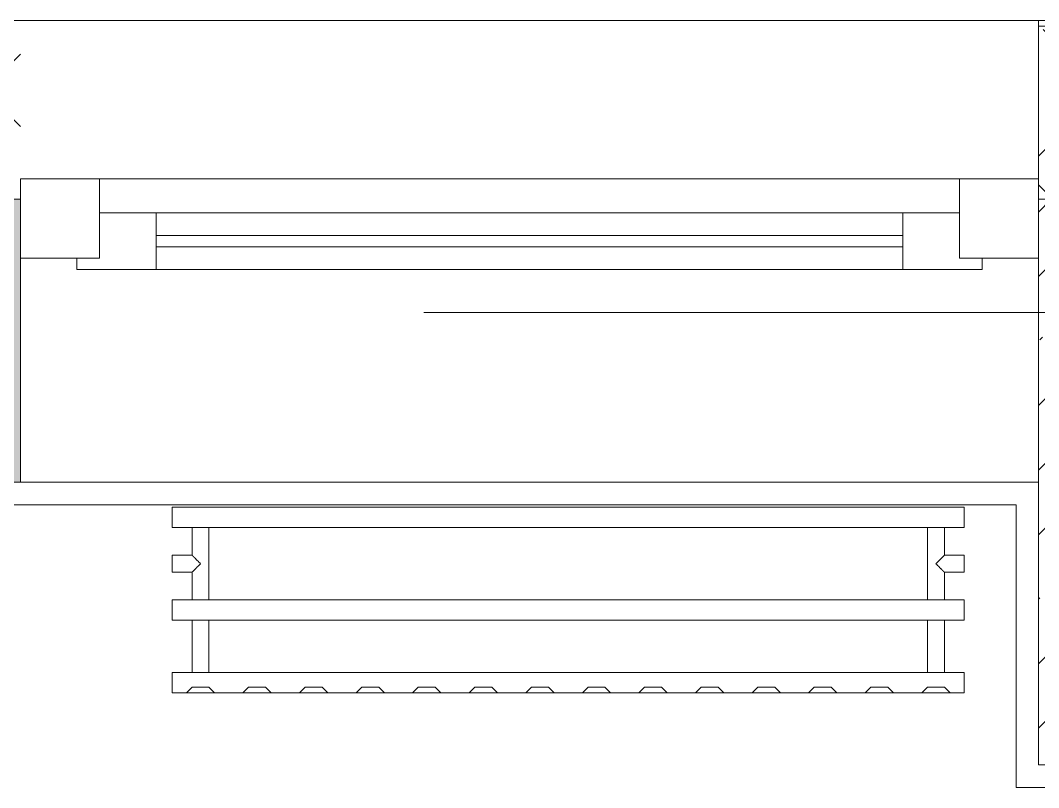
# Model space of a CAD drawing. Header units: millimetres. Extents: x 2623 to 210903, y -8553 to 29000.
# Drawn here: x 55546 to 56446, y 20880 to 21558 of the extents above; entities that cross this region are included whole.
import ezdxf

# ---------------------------------------------------------------- set-up
doc = ezdxf.new("R2010")
doc.units = ezdxf.units.MM
doc.linetypes.add('Осевая', pattern=[3175, 635, -476.25, 1587.5, -476.25])
doc.layers.add('A-FLOR-1', color=7, linetype='Continuous', lineweight=9, true_color=0xaaaaaa)
doc.layers.add('M-EQPM-1', color=7, linetype='Continuous', lineweight=9, true_color=0xaaaaaa)
for name, color, linetype, lineweight in [('A-GLAZ', 7, 'Continuous', 9), ('A-WALL', 7, 'Continuous', 9), ('A-WALL-1', 7, 'Continuous', 13), ('I-WALL', 7, 'Continuous', 9), ('S-COLS', 7, 'Continuous', 9), ('Оси-2', 7, 'Осевая', 9)]:
    doc.layers.add(name, color=color, linetype=linetype, lineweight=lineweight)

# ---------------------------------------------------------------- blocks, each defined once
blk = doc.blocks.new('120_Окно_СКБ_1Ст - 120_Окно_СКБ_1Ст 900х2500_h_ с форточкой-V11-План монтажа стен и перегородок 3 этажа в осях 23-33')
at = {"layer": 'A-GLAZ'}
for p, q in [((-450, -127), (-450, -57)), ((-450, -57), (-380, -57)), ((450, -57), (-450, -57)), ((-380, -57), (-380, -127)), ((380, -127), (380, -57)), ((380, -57), (450, -57)), ((450, -57), (450, -127)), ((380, -87), (-380, -87)), ((-380, -87), (-380, -127)), ((-330, -137), (-330, -87)), ((330, -137), (330, -87)), ((380, -127), (380, -87)), ((-330, -107), (330, -107)), ((330, -117), (-330, -117)), ((-380, -127), (-450, -127)), ((-450, -127), (-400, -127)), ((-380, -127), (-400, -127)), ((-400, -127), (-400, -137)), ((450, -127), (380, -127)), ((400, -127), (380, -127)), ((400, -127), (449.78, -127)), ((400, -137), (400, -127)), ((-400, -137), (400, -137)), ((400, -137), (-400, -137))]:
    blk.add_line(p, q, dxfattribs=at)
blk = doc.blocks.new('BSC_Колонна _Прямоугольная - 700х500-23282984-План монтажа стен и перегородок 3 этажа в осях 23-33')
at = {"layer": 'S-COLS'}
h = blk.add_hatch(dxfattribs=at)
h.set_pattern_fill('FP_28', color=256, style=0, pattern_type=2)
h.set_pattern_definition([(45, (-120500, -21150), (-57.024626, 57.024626), []), (45, (-120442.975, -21150), (-57.024626, 57.024626), [100.806, -20.161, 3.353, -16.808])])
h.paths.add_polyline_path([(-340.23, -250), (350, -250), (350, 250), (-350, 250), (-350, -250)])
for p, q in [((350, 250), (-350, 250)), ((-350, 250), (-350, -250)), ((350, -250), (350, 250)), ((-350, -250), (350, -250))]:
    blk.add_line(p, q, dxfattribs=at)
blk = doc.blocks.new('radiator_prado_classic_z_tip_30_po exemplyaru - Classic Z Тип 30-300-V25-План монтажа стен и перегородок 3 этажа в осях 23-33')
at = {"layer": 'M-EQPM-1'}
for p, q in [((0, 228), (0, 210)), ((700, 228), (0, 228)), ((0, 210), (0, 228)), ((0, 228), (12.5, 228)), ((12.5, 228), (37.5, 228)), ((37.5, 228), (12.5, 228)), ((12.5, 228), (37.5, 228)), ((12.5, 228), (17.5, 223)), ((12.5, 228), (17.5, 223)), ((32.5, 223), (37.5, 228)), ((37.5, 228), (32.5, 223)), ((37.5, 228), (62.5, 228)), ((62.5, 228), (87.5, 228)), ((87.5, 228), (62.5, 228)), ((62.5, 228), (87.5, 228)), ((62.5, 228), (67.5, 223)), ((62.5, 228), (67.5, 223)), ((82.5, 223), (87.5, 228)), ((87.5, 228), (82.5, 223)), ((87.5, 228), (112.5, 228)), ((112.5, 228), (137.5, 228)), ((137.5, 228), (112.5, 228)), ((112.5, 228), (137.5, 228)), ((112.5, 228), (117.5, 223)), ((112.5, 228), (117.5, 223)), ((132.5, 223), (137.5, 228)), ((137.5, 228), (132.5, 223)), ((137.5, 228), (162.5, 228)), ((162.5, 228), (187.5, 228)), ((187.5, 228), (162.5, 228)), ((162.5, 228), (187.5, 228)), ((162.5, 228), (167.5, 223)), ((162.5, 228), (167.5, 223)), ((182.5, 223), (187.5, 228)), ((187.5, 228), (182.5, 223)), ((187.5, 228), (212.5, 228)), ((212.5, 228), (237.5, 228)), ((237.5, 228), (212.5, 228)), ((212.5, 228), (237.5, 228)), ((212.5, 228), (217.5, 223)), ((212.5, 228), (217.5, 223)), ((232.5, 223), (237.5, 228)), ((237.5, 228), (232.5, 223)), ((237.5, 228), (262.5, 228)), ((262.5, 228), (287.5, 228)), ((287.5, 228), (262.5, 228)), ((262.5, 228), (287.5, 228)), ((262.5, 228), (267.5, 223)), ((262.5, 228), (267.5, 223)), ((282.5, 223), (287.5, 228)), ((287.5, 228), (282.5, 223)), ((287.5, 228), (312.5, 228)), ((312.5, 228), (337.5, 228)), ((337.5, 228), (312.5, 228)), ((312.5, 228), (337.5, 228)), ((312.5, 228), (317.5, 223)), ((312.5, 228), (317.5, 223)), ((332.5, 223), (337.5, 228)), ((337.5, 228), (332.5, 223)), ((337.5, 228), (362.5, 228)), ((362.5, 228), (387.5, 228)), ((387.5, 228), (362.5, 228)), ((362.5, 228), (387.5, 228)), ((362.5, 228), (367.5, 223)), ((362.5, 228), (367.5, 223)), ((382.5, 223), (387.5, 228)), ((387.5, 228), (382.5, 223)), ((387.5, 228), (412.5, 228)), ((412.5, 228), (437.5, 228)), ((437.5, 228), (412.5, 228)), ((412.5, 228), (437.5, 228)), ((412.5, 228), (417.5, 223)), ((412.5, 228), (417.5, 223)), ((432.5, 223), (437.5, 228)), ((437.5, 228), (432.5, 223)), ((437.5, 228), (462.5, 228)), ((462.5, 228), (487.5, 228)), ((487.5, 228), (462.5, 228)), ((462.5, 228), (487.5, 228)), ((462.5, 228), (467.5, 223)), ((462.5, 228), (467.5, 223)), ((482.5, 223), (487.5, 228)), ((487.5, 228), (482.5, 223)), ((487.5, 228), (512.5, 228)), ((512.5, 228), (537.5, 228)), ((537.5, 228), (512.5, 228)), ((512.5, 228), (537.5, 228)), ((512.5, 228), (517.5, 223)), ((512.5, 228), (517.5, 223)), ((532.5, 223), (537.5, 228)), ((537.5, 228), (532.5, 223)), ((537.5, 228), (562.5, 228)), ((562.5, 228), (587.5, 228)), ((587.5, 228), (562.5, 228)), ((562.5, 228), (587.5, 228)), ((562.5, 228), (567.5, 223)), ((562.5, 228), (567.5, 223)), ((582.5, 223), (587.5, 228)), ((587.5, 228), (582.5, 223)), ((587.5, 228), (612.5, 228)), ((612.5, 228), (637.5, 228)), ((637.5, 228), (612.5, 228)), ((612.5, 228), (637.5, 228)), ((612.5, 228), (617.5, 223)), ((612.5, 228), (617.5, 223)), ((632.5, 223), (637.5, 228)), ((637.5, 228), (632.5, 223)), ((637.5, 228), (662.5, 228)), ((662.5, 228), (687.5, 228)), ((687.5, 228), (662.5, 228)), ((662.5, 228), (687.5, 228)), ((662.5, 228), (667.5, 223)), ((662.5, 228), (667.5, 223)), ((682.5, 223), (687.5, 228)), ((687.5, 228), (682.5, 223)), ((687.5, 228), (700, 228)), ((700, 210), (700, 228)), ((700, 228), (700, 210)), ((32.5, 223), (17.5, 223)), ((17.5, 223), (32.5, 223)), ((82.5, 223), (67.5, 223)), ((67.5, 223), (82.5, 223)), ((132.5, 223), (117.5, 223)), ((117.5, 223), (132.5, 223)), ((182.5, 223), (167.5, 223)), ((167.5, 223), (182.5, 223)), ((232.5, 223), (217.5, 223)), ((217.5, 223), (232.5, 223)), ((282.5, 223), (267.5, 223)), ((267.5, 223), (282.5, 223)), ((332.5, 223), (317.5, 223)), ((317.5, 223), (332.5, 223)), ((382.5, 223), (367.5, 223)), ((367.5, 223), (382.5, 223)), ((432.5, 223), (417.5, 223)), ((417.5, 223), (432.5, 223)), ((482.5, 223), (467.5, 223)), ((467.5, 223), (482.5, 223)), ((532.5, 223), (517.5, 223)), ((517.5, 223), (532.5, 223)), ((582.5, 223), (567.5, 223)), ((567.5, 223), (582.5, 223)), ((632.5, 223), (617.5, 223)), ((617.5, 223), (632.5, 223)), ((682.5, 223), (667.5, 223)), ((667.5, 223), (682.5, 223)), ((0, 210), (700, 210)), ((17.5, 210), (0, 210)), ((17.5, 210), (17.5, 164)), ((17.5, 210), (17.5, 164)), ((32.5, 210), (17.5, 210)), ((17.5, 210), (32.5, 210)), ((32.5, 210), (17.5, 210)), ((17.5, 210), (32.5, 210)), ((31.5, 210), (18.5, 210)), ((32.5, 164), (32.5, 210)), ((32.5, 164), (32.5, 210)), ((667.5, 210), (32.5, 210)), ((667.5, 210), (667.5, 164)), ((667.5, 210), (667.5, 164)), ((682.5, 210), (667.5, 210)), ((667.5, 210), (682.5, 210)), ((667.76, 210), (667.5, 210)), ((667.5, 210), (682.5, 210)), ((682.5, 210), (667.76, 210)), ((681.5, 210), (668.5, 210)), ((682.5, 164), (682.5, 210)), ((682.5, 164), (682.5, 210)), ((700, 210), (682.5, 210)), ((700, 164), (0, 164)), ((0, 164), (0, 146)), ((0, 146), (0, 164)), ((0, 164), (17.5, 164)), ((32.5, 164), (17.5, 164)), ((17.5, 164), (32.5, 164)), ((32.5, 164), (17.5, 164)), ((17.5, 164), (32.5, 164)), ((18.5, 164), (31.5, 164)), ((32.5, 164), (667.5, 164)), ((682.5, 164), (667.5, 164)), ((667.5, 164), (680.3, 164)), ((667.76, 164), (667.5, 164)), ((667.5, 164), (682.5, 164)), ((682.5, 164), (667.76, 164)), ((668.5, 164), (681.5, 164)), ((680.3, 164), (682.5, 164)), ((682.5, 164), (700, 164)), ((700, 146), (700, 164)), ((700, 164), (700, 146)), ((0, 146), (700, 146)), ((17.5, 146), (0, 146)), ((17.5, 146), (17.5, 121.5)), ((17.5, 146), (17.5, 121.5)), ((17.5, 146), (32.5, 146)), ((32.5, 146), (17.5, 146)), ((17.5, 146), (32.5, 146)), ((32.5, 146), (17.5, 146)), ((31.5, 146), (18.5, 146)), ((32.5, 82), (32.5, 146)), ((32.5, 82), (32.5, 146)), ((667.5, 146), (32.5, 146)), ((667.5, 146), (667.5, 82)), ((667.5, 146), (667.5, 82)), ((667.5, 146), (682.5, 146)), ((682.5, 146), (667.5, 146)), ((667.5, 146), (682.5, 146)), ((682.5, 146), (667.5, 146)), ((681.5, 146), (668.5, 146)), ((682.5, 121.5), (682.5, 146)), ((682.5, 121.5), (682.5, 146)), ((700, 146), (682.5, 146)), ((17.5, 121.5), (0, 121.5)), ((17.5, 121.5), (0, 121.5)), ((0, 121.5), (0, 121.24)), ((0, 106.5), (0, 121.5)), ((0, 121.25), (0, 120.5)), ((0, 120.5), (0, 121.25)), ((0, 121.25), (0, 121.25)), ((0, 121.24), (0, 112.06)), ((0, 120.5), (0, 119.3)), ((0, 119.3), (0, 120.5)), ((0, 119.3), (0, 117.75)), ((0, 117.75), (0, 119.3)), ((0, 117.75), (0, 115.94)), ((0, 115.94), (0, 117.75)), ((700, 121.5), (682.5, 121.5)), ((700, 121.5), (682.5, 121.5)), ((700, 121.5), (700, 106.5)), ((700, 121.24), (700, 121.5)), ((700, 121.5), (700, 121.24)), ((700, 121.24), (700, 121.5)), ((700, 108.7), (700, 121.24)), ((700, 121.24), (700, 106.76)), ((700, 106.76), (700, 121.24)), ((0, 115.94), (0, 114)), ((0, 114), (0, 115.94)), ((0, 114), (0, 112.06)), ((0, 112.06), (0, 114)), ((0, 112.06), (0, 106.76)), ((0, 112.06), (0, 110.25)), ((0, 110.25), (0, 112.06)), ((0, 110.25), (0, 108.7)), ((0, 108.7), (0, 110.25)), ((0, 108.7), (0, 106.76)), ((0, 106.76), (0, 108.7)), ((700, 106.76), (700, 108.7)), ((0, 106.76), (0, 106.5)), ((0, 106.76), (0, 106.76)), ((0, 106.5), (17.5, 106.5)), ((0, 106.5), (17.5, 106.5)), ((17.5, 106.5), (17.5, 82)), ((17.5, 106.5), (17.5, 82)), ((682.5, 82), (682.5, 106.5)), ((682.5, 106.5), (700, 106.5)), ((682.5, 82), (682.5, 106.5)), ((682.5, 106.5), (700, 106.5)), ((700, 106.5), (700, 106.76)), ((700, 106.76), (700, 106.5)), ((700, 106.5), (700, 106.76)), ((700, 82), (0, 82)), ((0, 82), (0, 64)), ((0, 64), (0, 82)), ((0, 82), (17.5, 82)), ((32.5, 82), (17.5, 82)), ((17.5, 82), (32.5, 82)), ((32.5, 82), (17.5, 82)), ((17.5, 82), (32.5, 82)), ((18.5, 82), (31.5, 82)), ((32.5, 82), (667.5, 82)), ((682.5, 82), (667.5, 82)), ((667.5, 82), (682.5, 82)), ((682.5, 82), (667.5, 82)), ((667.5, 82), (682.5, 82)), ((668.5, 82), (681.5, 82)), ((682.5, 82), (700, 82)), ((700, 64), (700, 82)), ((700, 82), (700, 64)), ((700, 64), (0, 64)), ((0, 64), (700, 64))]:
    blk.add_line(p, q, dxfattribs=at)
for points, knots in [([(17.77, 121.23), (17.73, 121.27), (17.65, 121.34), (17.54, 121.46), (17.5, 121.49), (17.5, 121.5)], [0.8571429, 0.8571429, 0.8571429, 0.8571429, 0.8928571, 0.9285714, 1, 1, 1, 1]), ([(17.5, 121.5), (17.5, 121.49), (17.54, 121.46), (17.65, 121.34), (17.73, 121.27), (17.77, 121.23)], [0, 0, 0, 0, 0.0714286, 0.1071429, 0.1428571, 0.1428571, 0.1428571, 0.1428571]), ([(17.5, 121.5), (17.51, 121.5), (17.55, 121.46), (17.66, 121.35), (17.73, 121.27), (17.77, 121.23)], [0, 0, 0, 0, 0.0714286, 0.1071429, 0.1428571, 0.1428571, 0.1428571, 0.1428571]), ([(25, 114), (24.52, 114.48), (23.56, 115.45), (22.37, 116.63), (21.57, 117.43), (21.12, 117.87), (20.8, 118.21), (20.47, 118.53), (20.16, 118.84), (19.85, 119.15), (19.56, 119.44), (19.27, 119.73), (19, 120), (18.74, 120.26), (18.51, 120.49), (18.29, 120.71), (18.09, 120.91), (17.91, 121.09), (17.77, 121.23), (17.66, 121.35), (17.55, 121.46), (17.51, 121.5), (17.5, 121.5)], [0, 0, 0, 0, 0.142857, 0.285714, 0.357143, 0.392857, 0.428571, 0.464286, 0.5, 0.535714, 0.571429, 0.607143, 0.642857, 0.678571, 0.714286, 0.75, 0.785714, 0.821429, 0.857143, 0.892857, 0.928571, 1, 1, 1, 1]), ([(17.77, 121.23), (17.81, 121.18), (17.91, 121.09), (18.09, 120.91), (18.29, 120.71), (18.51, 120.49), (18.74, 120.26), (19, 120), (19.27, 119.73), (19.56, 119.44), (19.85, 119.15), (20.26, 118.74), (20.69, 118.32), (21.12, 117.87), (21.57, 117.43), (22.37, 116.63), (23.08, 115.92), (23.56, 115.44)], [0.1428571, 0.1428571, 0.1428571, 0.1428571, 0.1785714, 0.2142857, 0.25, 0.2857143, 0.3214286, 0.3571429, 0.3928571, 0.4285714, 0.4642857, 0.5, 0.5714286, 0.6071429, 0.6428571, 0.7142857, 0.8571429, 0.8571429, 0.8571429, 0.8571429]), ([(19.56, 119.44), (19.65, 119.35), (19.85, 119.15), (20.26, 118.74), (20.58, 118.42), (20.8, 118.2)], [0.4285714, 0.4285714, 0.4285714, 0.4285714, 0.4642857, 0.5, 0.5714286, 0.5714286, 0.5714286, 0.5714286]), ([(22.15, 116.85), (21.92, 117.09), (21.57, 117.43), (21.13, 117.88), (20.91, 118.1), (20.8, 118.2)], [0.2857143, 0.2857143, 0.2857143, 0.2857143, 0.3571429, 0.3928571, 0.4285714, 0.4285714, 0.4285714, 0.4285714]), ([(20.8, 118.2), (20.91, 118.1), (21.13, 117.88), (21.57, 117.43), (21.92, 117.09), (22.15, 116.85)], [0.5714286, 0.5714286, 0.5714286, 0.5714286, 0.6071429, 0.6428571, 0.7142857, 0.7142857, 0.7142857, 0.7142857]), ([(675, 114), (675.48, 114.48), (676.45, 115.44), (677.63, 116.63), (678.43, 117.43), (678.87, 117.88), (679.2, 118.2), (679.53, 118.53), (679.84, 118.84), (680.15, 119.15), (680.44, 119.44), (680.73, 119.73), (681, 120), (681.26, 120.26), (681.49, 120.49), (681.71, 120.71), (681.91, 120.91), (682.09, 121.09), (682.23, 121.23), (682.35, 121.34), (682.46, 121.45), (682.5, 121.49), (682.5, 121.5)], [0, 0, 0, 0, 0.142857, 0.285714, 0.357143, 0.392857, 0.428571, 0.464286, 0.5, 0.535714, 0.571429, 0.607143, 0.642857, 0.678571, 0.714286, 0.75, 0.785714, 0.821429, 0.857143, 0.892857, 0.928571, 1, 1, 1, 1]), ([(682.23, 121.23), (682.18, 121.19), (682.09, 121.09), (681.91, 120.91), (681.71, 120.71), (681.49, 120.49), (681.26, 120.26), (681, 120), (680.73, 119.73), (680.44, 119.44), (680.15, 119.15), (679.74, 118.74), (679.32, 118.31), (678.87, 117.88), (678.43, 117.43), (677.63, 116.63), (676.92, 115.92), (676.44, 115.44)], [0.1428571, 0.1428571, 0.1428571, 0.1428571, 0.1785714, 0.2142857, 0.25, 0.2857143, 0.3214286, 0.3571429, 0.3928571, 0.4285714, 0.4642857, 0.5, 0.5714286, 0.6071429, 0.6428571, 0.7142857, 0.8571429, 0.8571429, 0.8571429, 0.8571429]), ([(682.23, 121.23), (682.18, 121.19), (682.09, 121.09), (681.91, 120.91), (681.71, 120.71), (681.49, 120.49), (681.26, 120.26), (681, 120), (680.73, 119.73), (680.44, 119.44), (680.15, 119.15), (679.74, 118.74), (679.32, 118.31), (678.87, 117.88), (678.43, 117.43), (677.63, 116.63), (676.92, 115.92), (676.44, 115.44)], [0.1428571, 0.1428571, 0.1428571, 0.1428571, 0.1785714, 0.2142857, 0.25, 0.2857143, 0.3214286, 0.3571429, 0.3928571, 0.4285714, 0.4642857, 0.5, 0.5714286, 0.6071429, 0.6428571, 0.7142857, 0.8571429, 0.8571429, 0.8571429, 0.8571429]), ([(676.44, 115.44), (676.92, 115.92), (677.63, 116.63), (678.43, 117.43), (678.87, 117.88), (679.2, 118.2), (679.53, 118.53), (679.84, 118.84), (680.15, 119.15), (680.44, 119.44), (680.73, 119.73), (681, 120), (681.26, 120.26), (681.49, 120.49), (681.71, 120.71), (681.91, 120.91), (682.09, 121.09), (682.18, 121.19), (682.23, 121.23)], [0.1428571, 0.1428571, 0.1428571, 0.1428571, 0.2857143, 0.3571429, 0.3928571, 0.4285714, 0.4642857, 0.5, 0.5357143, 0.5714286, 0.6071429, 0.6428571, 0.6785714, 0.7142857, 0.75, 0.7857143, 0.8214286, 0.8571429, 0.8571429, 0.8571429, 0.8571429]), ([(682.5, 121.5), (682.5, 121.49), (682.46, 121.45), (682.35, 121.34), (682.27, 121.27), (682.23, 121.23)], [0, 0, 0, 0, 0.0714286, 0.1071429, 0.1428571, 0.1428571, 0.1428571, 0.1428571]), ([(682.5, 121.5), (682.5, 121.49), (682.46, 121.45), (682.35, 121.34), (682.27, 121.27), (682.23, 121.23)], [0, 0, 0, 0, 0.0714286, 0.1071429, 0.1428571, 0.1428571, 0.1428571, 0.1428571]), ([(682.23, 121.23), (682.27, 121.27), (682.35, 121.34), (682.46, 121.45), (682.5, 121.49), (682.5, 121.5)], [0.8571429, 0.8571429, 0.8571429, 0.8571429, 0.8928571, 0.9285714, 1, 1, 1, 1]), ([(17.5, 106.5), (17.51, 106.5), (17.55, 106.54), (17.66, 106.65), (17.77, 106.77), (17.91, 106.91), (18.09, 107.09), (18.29, 107.29), (18.51, 107.51), (18.74, 107.74), (19, 108), (19.27, 108.27), (19.56, 108.56), (19.85, 108.85), (20.26, 109.26), (20.69, 109.68), (21.12, 110.13), (21.57, 110.57), (22.37, 111.37), (23.56, 112.55), (24.52, 113.52), (25, 114)], [0, 0, 0, 0, 0.071429, 0.107143, 0.142857, 0.178571, 0.214286, 0.25, 0.285714, 0.321429, 0.357143, 0.392857, 0.428571, 0.464286, 0.5, 0.571429, 0.607143, 0.642857, 0.714286, 0.857143, 1, 1, 1, 1]), ([(22.15, 111.15), (21.92, 110.92), (21.57, 110.57), (21.12, 110.13), (20.8, 109.79), (20.47, 109.47), (20.16, 109.16), (19.85, 108.85), (19.56, 108.56), (19.27, 108.27), (19, 108), (18.74, 107.74), (18.51, 107.51), (18.29, 107.29), (18.09, 107.09), (17.91, 106.91), (17.81, 106.82), (17.77, 106.77)], [0.2857143, 0.2857143, 0.2857143, 0.2857143, 0.3571429, 0.3928571, 0.4285714, 0.4642857, 0.5, 0.5357143, 0.5714286, 0.6071429, 0.6428571, 0.6785714, 0.7142857, 0.75, 0.7857143, 0.8214286, 0.8571429, 0.8571429, 0.8571429, 0.8571429]), ([(17.77, 106.77), (17.82, 106.82), (17.91, 106.91), (18.09, 107.09), (18.29, 107.29), (18.51, 107.51), (18.74, 107.74), (19, 108), (19.27, 108.27), (19.56, 108.56), (19.85, 108.85), (20.26, 109.26), (20.58, 109.58), (20.8, 109.8)], [0.1428571, 0.1428571, 0.1428571, 0.1428571, 0.1785714, 0.2142857, 0.25, 0.2857143, 0.3214286, 0.3571429, 0.3928571, 0.4285714, 0.4642857, 0.5, 0.5714286, 0.5714286, 0.5714286, 0.5714286]), ([(20.8, 109.8), (20.91, 109.91), (21.13, 110.12), (21.57, 110.57), (21.92, 110.92), (22.15, 111.15)], [0.5714286, 0.5714286, 0.5714286, 0.5714286, 0.6071429, 0.6428571, 0.7142857, 0.7142857, 0.7142857, 0.7142857]), ([(22.15, 111.15), (21.92, 110.92), (21.57, 110.57), (21.13, 110.12), (20.91, 109.91), (20.8, 109.8)], [0.2857143, 0.2857143, 0.2857143, 0.2857143, 0.3571429, 0.3928571, 0.4285714, 0.4285714, 0.4285714, 0.4285714]), ([(682.5, 106.5), (682.5, 106.51), (682.46, 106.55), (682.35, 106.66), (682.23, 106.77), (682.09, 106.91), (681.91, 107.09), (681.71, 107.29), (681.49, 107.51), (681.26, 107.74), (681, 108), (680.73, 108.27), (680.44, 108.56), (680.15, 108.85), (679.74, 109.26), (679.32, 109.69), (678.87, 110.12), (678.43, 110.57), (677.63, 111.37), (676.45, 112.56), (675.48, 113.52), (675, 114)], [0, 0, 0, 0, 0.071429, 0.107143, 0.142857, 0.178571, 0.214286, 0.25, 0.285714, 0.321429, 0.357143, 0.392857, 0.428571, 0.464286, 0.5, 0.571429, 0.607143, 0.642857, 0.714286, 0.857143, 1, 1, 1, 1]), ([(677.85, 111.15), (678.08, 110.92), (678.43, 110.57), (678.87, 110.12), (679.2, 109.8), (679.53, 109.47), (679.84, 109.16), (680.15, 108.85), (680.44, 108.56), (680.73, 108.27), (681, 108), (681.26, 107.74), (681.49, 107.51), (681.71, 107.29), (681.91, 107.09), (682.09, 106.91), (682.18, 106.81), (682.23, 106.77)], [0.2857143, 0.2857143, 0.2857143, 0.2857143, 0.3571429, 0.3928571, 0.4285714, 0.4642857, 0.5, 0.5357143, 0.5714286, 0.6071429, 0.6428571, 0.6785714, 0.7142857, 0.75, 0.7857143, 0.8214286, 0.8571429, 0.8571429, 0.8571429, 0.8571429]), ([(677.85, 111.15), (678.08, 110.92), (678.43, 110.57), (678.87, 110.12), (679.2, 109.8), (679.53, 109.47), (679.84, 109.16), (680.15, 108.85), (680.44, 108.56), (680.73, 108.27), (681, 108), (681.26, 107.74), (681.49, 107.51), (681.71, 107.29), (681.91, 107.09), (682.09, 106.91), (682.18, 106.81), (682.23, 106.77)], [0.2857143, 0.2857143, 0.2857143, 0.2857143, 0.3571429, 0.3928571, 0.4285714, 0.4642857, 0.5, 0.5357143, 0.5714286, 0.6071429, 0.6428571, 0.6785714, 0.7142857, 0.75, 0.7857143, 0.8214286, 0.8571429, 0.8571429, 0.8571429, 0.8571429]), ([(682.23, 106.77), (682.18, 106.81), (682.09, 106.91), (681.91, 107.09), (681.71, 107.29), (681.49, 107.51), (681.26, 107.74), (681, 108), (680.73, 108.27), (680.44, 108.56), (680.15, 108.85), (679.74, 109.26), (679.32, 109.69), (678.87, 110.12), (678.43, 110.57), (678.08, 110.92), (677.85, 111.15)], [0.1428571, 0.1428571, 0.1428571, 0.1428571, 0.1785714, 0.2142857, 0.25, 0.2857143, 0.3214286, 0.3571429, 0.3928571, 0.4285714, 0.4642857, 0.5, 0.5714286, 0.6071429, 0.6428571, 0.7142857, 0.7142857, 0.7142857, 0.7142857]), ([(17.5, 106.5), (17.5, 106.51), (17.54, 106.55), (17.65, 106.66), (17.73, 106.73), (17.77, 106.77)], [0, 0, 0, 0, 0.0714286, 0.1071429, 0.1428571, 0.1428571, 0.1428571, 0.1428571]), ([(17.77, 106.77), (17.73, 106.73), (17.65, 106.66), (17.54, 106.55), (17.5, 106.51), (17.5, 106.5)], [0.8571429, 0.8571429, 0.8571429, 0.8571429, 0.8928571, 0.9285714, 1, 1, 1, 1]), ([(17.77, 106.77), (17.73, 106.73), (17.66, 106.65), (17.55, 106.54), (17.51, 106.5), (17.5, 106.5)], [0.8571429, 0.8571429, 0.8571429, 0.8571429, 0.8928571, 0.9285714, 1, 1, 1, 1]), ([(682.23, 106.77), (682.27, 106.73), (682.35, 106.66), (682.46, 106.55), (682.5, 106.51), (682.5, 106.5)], [0.8571429, 0.8571429, 0.8571429, 0.8571429, 0.8928571, 0.9285714, 1, 1, 1, 1]), ([(682.23, 106.77), (682.27, 106.73), (682.35, 106.66), (682.46, 106.55), (682.5, 106.51), (682.5, 106.5)], [0.8571429, 0.8571429, 0.8571429, 0.8571429, 0.8928571, 0.9285714, 1, 1, 1, 1]), ([(682.5, 106.5), (682.5, 106.51), (682.46, 106.55), (682.35, 106.66), (682.27, 106.73), (682.23, 106.77)], [0, 0, 0, 0, 0.0714286, 0.1071429, 0.1428571, 0.1428571, 0.1428571, 0.1428571])]:
    blk.add_open_spline(points, degree=3, knots=knots, dxfattribs=at)
for points in [[(20.8, 118.2), (20.69, 118.31), (20.47, 118.53), (20.16, 118.84), (19.85, 119.15), (19.56, 119.44), (19.27, 119.73), (19, 120), (18.74, 120.26), (18.51, 120.49), (18.29, 120.71), (18.09, 120.91), (17.91, 121.09), (17.82, 121.19), (17.77, 121.23)], [(17.77, 121.23), (17.82, 121.19), (17.91, 121.09), (18.09, 120.91), (18.29, 120.71), (18.51, 120.49), (18.74, 120.26), (19, 120), (19.27, 119.73), (19.46, 119.54), (19.56, 119.44)], [(20.8, 109.8), (20.69, 109.69), (20.47, 109.47), (20.16, 109.16), (19.85, 108.85), (19.56, 108.56), (19.27, 108.27), (19, 108), (18.74, 107.74), (18.51, 107.51), (18.29, 107.29), (18.09, 107.09), (17.91, 106.91), (17.82, 106.82), (17.77, 106.77)], [(23.56, 115.44), (23.08, 115.92), (22.61, 116.39), (22.15, 116.85)], [(22.15, 116.85), (22.61, 116.39), (23.08, 115.92), (23.56, 115.44)], [(25, 114), (24.52, 113.52), (23.56, 112.55), (22.61, 111.61), (22.15, 111.15)], [(22.15, 111.15), (22.61, 111.61), (23.08, 112.08), (23.56, 112.56)], [(23.56, 112.56), (23.08, 112.08), (22.61, 111.61), (22.15, 111.15)], [(25, 114), (24.52, 114.49), (24.04, 114.96), (23.56, 115.44)], [(23.56, 115.44), (24.04, 114.96), (24.52, 114.49), (25, 114)], [(23.56, 115.44), (24.04, 114.96), (24.52, 114.48), (25, 114)], [(23.56, 112.56), (24.04, 113.04), (24.52, 113.52), (25, 114)], [(25, 114), (24.52, 113.52), (24.04, 113.04), (23.56, 112.56)], [(676.44, 115.44), (675.96, 114.96), (675.48, 114.48), (675, 114)], [(676.44, 115.44), (675.96, 114.96), (675.48, 114.48), (675, 114)], [(675, 114), (675.48, 114.48), (675.96, 114.96), (676.44, 115.44)], [(675, 114), (675.48, 113.52), (676.45, 112.56), (677.39, 111.61), (677.85, 111.15)], [(675, 114), (675.48, 113.52), (676.45, 112.56), (677.39, 111.61), (677.85, 111.15)], [(677.85, 111.15), (677.39, 111.61), (676.45, 112.56), (675.48, 113.52), (675, 114)]]:
    blk.add_open_spline(points, degree=3, dxfattribs=at)

msp = doc.modelspace()

# ---------------------------------------------------------------- hatches: boundary and pattern name
at = {"layer": 'A-WALL'}
h = msp.add_hatch(dxfattribs=at)
h.set_pattern_fill('FP_5', color=256, style=0, pattern_type=2)
h.set_pattern_definition([(45, (-63704.33, 0), (-70.71068, 70.71068), []), (135, (-63704.33, 0), (-70.71068, -70.71068), [])])
h.paths.add_polyline_path([(61375.67, 21400), (61525.67, 21400), (61525.67, 21550), (56445.88, 21550), (56445.88, 21400), (61125.67, 21400)])
h.paths.add_polyline_path([(55545.88, 21400), (55545.88, 21550), (54196.12, 21550), (54196.12, 21400), (55182.26, 21400)])
h.paths.add_polyline_path([(52426.12, 21400), (53296.12, 21400), (53296.12, 21550), (52426.12, 21550)])
h.paths.add_polyline_path([(50996.12, 21400), (50996.12, 21550), (49845.67, 21550), (49845.67, 21400), (50089.58, 21400)])
h.paths.add_polyline_path([(47543.24, 21400), (47545.67, 21400), (47545.67, 21550), (46246.12, 21550), (46246.12, 21400), (47345.67, 21400)])
h.paths.add_polyline_path([(29605.67, 21400), (29605.67, 21550), (29585.67, 21550), (29585.67, 21400)])
h.paths.add_polyline_path([(45346.12, 21400), (45346.12, 21550), (44046.12, 21550), (44046.12, 21400), (44996.9, 21400)])
h.paths.add_polyline_path([(43146.12, 21400), (43146.12, 21550), (41845.88, 21550), (41845.88, 21400), (42450.55, 21400)])
h.paths.add_polyline_path([(40945.88, 21400), (40945.88, 21550), (39745.67, 21550), (39745.67, 21400), (39904.21, 21400)])
h.paths.add_polyline_path([(37357.87, 21400), (37445.67, 21400), (37445.67, 21550), (32905.67, 21550), (32905.67, 21400), (37095.67, 21400)])
at = {"layer": 'I-WALL'}
h = msp.add_hatch(dxfattribs=at)
h.set_pattern_fill('FP_4', color=256, style=0, pattern_type=2)
h.set_pattern_definition([(45, (-63704.33, 0), (-57.024626, 57.024626), []), (45, (-63647.31, 0), (-57.024626, 57.024626), [100.806, -20.161, 3.353, -16.808])])
h.paths.add_polyline_path([(57335.67, 21150), (57335.67, 21400), (57145.67, 21400), (57145.67, 21150)])
h.paths.add_polyline_path([(55500.56, 21150), (55545.88, 21150), (55545.88, 21400), (54196.12, 21400), (54196.12, 21150), (55182.26, 21150)])
h.paths.add_polyline_path([(53296.12, 21150), (53296.12, 21400), (52426.12, 21400), (52426.12, 21150), (53272.51, 21150)])
h.paths.add_polyline_path([(50996.12, 21150), (50996.12, 21400), (49845.67, 21400), (49845.67, 21150), (50726.16, 21150)])
h.paths.add_polyline_path([(46246.12, 21150), (46645.67, 21150), (46645.67, 21400), (46246.12, 21400), (46246.12, 21179.28)])
h.paths.add_polyline_path([(47345.67, 21150), (47545.67, 21150), (47545.67, 21400), (47345.67, 21400), (47345.67, 21275)])
h.paths.add_polyline_path([(45346.12, 21150), (45346.12, 21400), (44046.12, 21400), (44046.12, 21150), (45315.19, 21150)])
h.paths.add_polyline_path([(42450.55, 21150), (43146.12, 21150), (43146.12, 21400), (42345.67, 21400), (42345.67, 21150)])
h.paths.add_polyline_path([(40945.88, 21150), (40945.88, 21400), (39745.67, 21400), (39745.67, 21150), (40859.09, 21150)])
h.paths.add_polyline_path([(37445.67, 21150), (37445.67, 21400), (37095.67, 21400), (37095.67, 21150), (37357.87, 21150)])

# ---------------------------------------------------------------- linework, layer by layer
at = {"layer": 'A-FLOR-1'}
for p, q in [((56425.88, 21130), (52416.12, 21130)), ((56425.88, 20880), (56425.88, 21130)), ((57165.67, 20880), (56425.88, 20880))]:
    msp.add_line(p, q, dxfattribs=at)
at = {"layer": 'A-WALL'}
for p, q in [((61533.67, 21558), (53296.12, 21558)), ((56445.88, 21558), (56445.88, 21400))]:
    msp.add_line(p, q, dxfattribs=at)
at = {"layer": 'A-WALL-1'}
for p, q in [((61528.67, 21553), (56445.88, 21553)), ((55545.88, 21400), (54196.12, 21400))]:
    msp.add_line(p, q, dxfattribs=at)
at = {"layer": 'I-WALL'}
for p, q in [((55545.88, 21150), (55545.88, 21400)), ((52396.12, 21150), (56445.67, 21150))]:
    msp.add_line(p, q, dxfattribs=at)
at = {"layer": 'Оси-2'}
msp.add_line((20977.46, 21300), (58875.67, 21300), dxfattribs=at)

# ---------------------------------------------------------------- block references
at = {"layer": 'A-GLAZ'}
msp.add_blockref('120_Окно_СКБ_1Ст - 120_Окно_СКБ_1Ст 900х2500_h_ с форточкой-V11-План монтажа стен и перегородок 3 этажа в осях 23-33', (55995.88, 21475), dxfattribs=at)
at = {"layer": 'M-EQPM-1', "rotation": 180}
msp.add_blockref('radiator_prado_classic_z_tip_30_po exemplyaru - Classic Z Тип 30-300-V25-План монтажа стен и перегородок 3 этажа в осях 23-33', (56380.09, 21191.84), dxfattribs=at)
at = {"layer": 'S-COLS'}
msp.add_blockref('BSC_Колонна _Прямоугольная - 700х500-23282984-План монтажа стен и перегородок 3 этажа в осях 23-33', (56795.67, 21150), dxfattribs=at)

doc.saveas('drawing.dxf')
